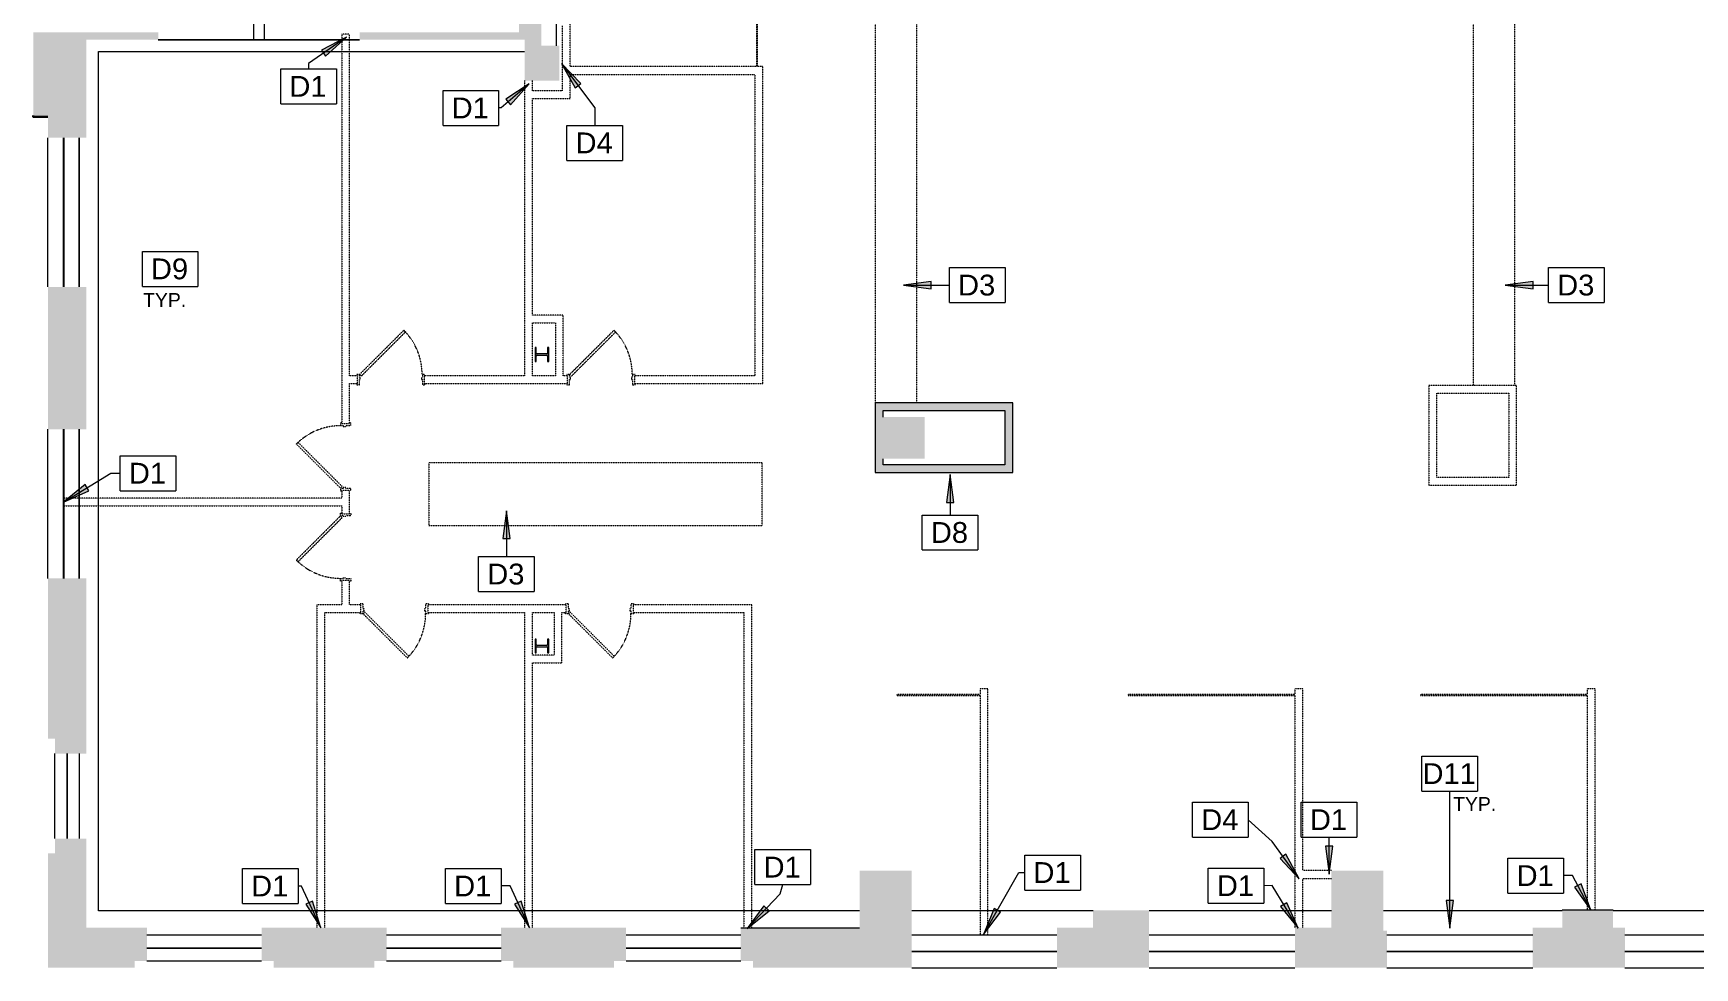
# Model space of a CAD drawing. Header units: inches. Extents: x 3 to 2535, y 0 to 2055.
# Drawn here: x 3 to 961, y 0 to 539 of the extents above; entities that cross this region are included whole.
import ezdxf

# ---------------------------------------------------------------- set-up
doc = ezdxf.new("R2010")
doc.units = ezdxf.units.IN
doc.header["$MEASUREMENT"] = 0
doc.linetypes.add('Demolished', pattern=[0.1875, 0.125, -0.0625])
for name, color, linetype, lineweight in [('_800 AVAILABLE', 7, 'Continuous', 9), ('A-ANNO-KEYN', 231, 'Continuous', 9), ('A-DETL-GENF', 92, 'Continuous', 9), ('A-DOOR', 31, 'Demolished', 9), ('A-WALL', 113, 'Demolished', 9), ('A-WALL-PATT', 111, 'Continuous', 13), ('A0207 - Terrace Backround_Link_dwg', 8, 'Continuous', 9), ('CORE', 7, 'Continuous', 9), ('FLOR-OTLN', 250, 'Continuous', 20), ('G-ANNO-TEXT', 231, 'Continuous', 9), ('I-WALL', 2, 'Demolished', 9), ('Q-CASE', 31, 'Demolished', 9), ('Victor Bldg - 8th Floor_LINK_dwg', 8, 'Continuous', 9), ('WINDOWS', 7, 'Continuous', 9)]:
    doc.layers.add(name, color=color, linetype=linetype, lineweight=lineweight)
doc.styles.add('Arial', font='arial.ttf', dxfattribs={"height": 12})
doc.styles.add('Swis721 Lt BT', font='swissl.ttf', dxfattribs={"height": 8})

# ---------------------------------------------------------------- blocks, each defined once
blk = doc.blocks.new('worktable - worktable-7919169-Level XX  DEMOLITION')
at = {"layer": 'Q-CASE', "color": 7}
for p, q in [((423.38, 291.02), (231.38, 291.02)), ((231.38, 291.02), (231.38, 255.02)), ((423.38, 255.02), (423.38, 291.02)), ((231.38, 255.02), (423.38, 255.02))]:
    blk.add_line(p, q, dxfattribs=at)
blk = doc.blocks.new('Door - Single - Solid Door-7925635-Level XX  DEMOLITION')
at = {"layer": 'A-DOOR', "color": 250, "lineweight": 20}
for p, q in [((-14.01, 3.09), (11.45, 28.54)), ((12.42, 27.57), (-13.03, 2.12)), ((11.45, 28.54), (12.42, 27.57)), ((-15.63, 3.09), (-15.63, 2.34)), ((-14.13, 3.09), (-15.63, 3.09)), ((-14.13, 1.59), (-14.13, 3.09)), ((-13.63, 1.59), (-14.13, 1.59)), ((-14.13, -2.91), (-14.13, 0.09)), ((-14.13, 0.09), (-13.63, 0.09)), ((-13.03, 2.12), (-14.01, 3.09)), ((-13.63, 0.09), (-13.63, 1.59)), ((22.12, 1.59), (21.62, 1.59)), ((21.62, 1.59), (21.62, 0.09)), ((21.62, 0.09), (22.12, 0.09)), ((23.62, 3.09), (22.12, 3.09)), ((22.12, 3.09), (22.12, 1.59)), ((22.12, 0.09), (22.12, -2.91)), ((23.62, 2.34), (23.62, 3.09)), ((-15.63, -2.16), (-15.63, -2.91)), ((-15.63, -2.91), (-14.13, -2.91)), ((22.12, -2.91), (23.62, -2.91)), ((23.62, -2.91), (23.62, -2.16))]:
    blk.add_line(p, q, dxfattribs=at)
at = {"layer": 'A-DOOR', "color": 7}
blk.add_arc((-14.01, 3.09), 36, 359.5, 45, dxfattribs=at)
blk = doc.blocks.new('Door - Single - Solid Door-7925638-Level XX  DEMOLITION')
at = {"layer": 'A-DOOR', "color": 250, "lineweight": 20}
for p, q in [((-15.63, 2.91), (-14.13, 2.91)), ((-15.63, 2.16), (-15.63, 2.91)), ((-14.13, 2.91), (-14.13, -0.09)), ((22.12, 2.91), (23.62, 2.91)), ((22.12, -0.09), (22.12, 2.91)), ((23.62, 2.91), (23.62, 2.16)), ((-15.63, -3.09), (-15.63, -2.34)), ((-14.13, -3.09), (-15.63, -3.09)), ((-14.13, -0.09), (-13.63, -0.09)), ((-14.13, -1.59), (-14.13, -3.09)), ((-13.63, -1.59), (-14.13, -1.59)), ((-13.03, -2.12), (-14.01, -3.09)), ((-14.01, -3.09), (11.45, -28.54)), ((-13.63, -0.09), (-13.63, -1.59)), ((12.42, -27.57), (-13.03, -2.12)), ((21.62, -0.09), (22.12, -0.09)), ((21.62, -1.59), (21.62, -0.09)), ((22.12, -1.59), (21.62, -1.59)), ((22.12, -3.09), (22.12, -1.59)), ((23.62, -3.09), (22.12, -3.09)), ((23.62, -2.34), (23.62, -3.09)), ((11.45, -28.54), (12.42, -27.57))]:
    blk.add_line(p, q, dxfattribs=at)
at = {"layer": 'A-DOOR', "color": 7}
blk.add_arc((-14.01, -3.09), 36, 315, 0.5, dxfattribs=at)
blk = doc.blocks.new('C-Counter Top - ADJ HEIGHT - 2_-0_-7925335-Level XX  DEMOLITION')
at = {"layer": 'Q-CASE', "color": 7}
for p, q in [((258.06, 0), (-47.26, 0)), ((-47.26, -24), (258.06, -24))]:
    blk.add_line(p, q, dxfattribs=at)
blk = doc.blocks.new('C-Counter Top - ADJ HEIGHT - 2_-0_-7925336-Level XX  DEMOLITION')
at = {"layer": 'Q-CASE', "color": 7}
for p, q in [((268.06, 0), (-47.26, 0)), ((-47.26, -24), (268.06, -24))]:
    blk.add_line(p, q, dxfattribs=at)
blk = doc.blocks.new('Victor Bldg - 8th Floor_LINK_dwg-6972240-Level XX  DEMOLITION')
at = {"layer": '_800 AVAILABLE'}
for p, q in [((304.93, 531.5), (304.93, 679.5)), ((614, 32.86), (509.5, 32.86)), ((751.25, 32.86), (646.25, 32.86)), ((884.25, 32.86), (781.25, 32.86)), ((1011, 32.86), (913.5, 32.86))]:
    blk.add_line(p, q, dxfattribs=at)
at = {"layer": '_800 AVAILABLE', "flags": 128}
blk.add_lwpolyline([(479.5, 32.86), (41.06, 32.86), (41.06, 528.29), (286.53, 528.29)], dxfattribs=at)
at = {"layer": 'CORE'}
for p, q in [((299.28, 353.88), (293.78, 353.88)), ((293.78, 353.12), (299.28, 353.12)), ((299.28, 185.88), (293.78, 185.88)), ((293.78, 185.12), (299.28, 185.12)), ((411, 23.13), (411, 23.06))]:
    blk.add_line(p, q, dxfattribs=at)
at = {"layer": 'CORE', "flags": 128}
for points in [[(3.5, 491.25), (3.5, 490.5), (12, 490.5)], [(293.28, 354.38), (293.28, 357.5), (292.53, 357.5), (292.53, 349.5), (293.28, 349.5), (293.28, 352.62)], [(299.78, 352.62), (299.78, 349.5), (300.53, 349.5), (300.53, 357.5), (299.78, 357.5), (299.78, 354.38)], [(293.28, 186.38), (293.28, 189.5), (292.53, 189.5), (292.53, 181.5), (293.28, 181.5), (293.28, 184.62)], [(299.78, 184.62), (299.78, 181.5), (300.53, 181.5), (300.53, 189.5), (299.78, 189.5), (299.78, 186.38)], [(913.5, 32.99), (913.5, 33.13), (884.25, 33.13), (884.25, 32.99)], [(411, 23.06), (411, 23.13), (479.5, 23.13)]]:
    blk.add_lwpolyline(points, dxfattribs=at)
at = {"layer": 'CORE'}
for centre, start, end in [((293.78, 354.38), 180, 270), ((299.28, 354.38), 270, 0), ((293.78, 352.62), 90, 180), ((299.28, 352.62), 0, 90), ((293.78, 186.38), 180, 270), ((293.78, 184.62), 90, 180), ((299.28, 186.38), 270, 0), ((299.28, 184.62), 0, 90)]:
    blk.add_arc(centre, 0.5, start, end, dxfattribs=at)
at = {"layer": 'WINDOWS'}
for p, q in [((12, 392.5), (12, 478.5)), ((21, 392.5), (21, 478.5)), ((21.25, 392.5), (21.25, 478.5)), ((12, 224.5), (12, 310.5)), ((21, 224.5), (21, 310.5)), ((21.25, 224.5), (21.25, 310.5)), ((16, 74.5), (16, 123.5)), ((23, 74.5), (23, 123.5)), ((23.25, 74.5), (23.25, 123.5)), ((30, 123.5), (30, 74.5)), ((69, 19), (135, 19)), ((69, 11.5), (135, 11.5)), ((69, 11.25), (135, 11.25)), ((207, 19), (273, 19)), ((207, 11.5), (273, 11.5)), ((207, 11.25), (273, 11.25)), ((345, 19), (411, 19)), ((345, 11.5), (411, 11.5)), ((345, 11.25), (411, 11.25)), ((509.5, 19), (593.12, 19)), ((509.5, 9.62), (593.12, 9.62)), ((646.25, 19), (730.25, 19)), ((646.25, 9.62), (730.25, 9.62)), ((783.25, 19), (867.25, 19)), ((783.25, 9.62), (867.25, 9.62)), ((920.37, 19), (1004.38, 19)), ((920.37, 9.62), (1004.38, 9.62)), ((69, 4), (135, 4)), ((207, 4), (273, 4)), ((345, 4), (411, 4)), ((509.5, 9.38), (593.12, 9.38)), ((509.5, 0), (593.12, 0)), ((646.25, 9.38), (730.25, 9.38)), ((646.25, 0), (730.25, 0)), ((783.25, 9.38), (867.25, 9.38)), ((783.25, 0), (867.25, 0)), ((920.37, 9.38), (1004.38, 9.38)), ((920.37, 0), (1004.38, 0))]:
    blk.add_line(p, q, dxfattribs=at)
at = {"layer": 'WINDOWS', "flags": 128}
for points in [[(130.5, 534.98), (130.5, 547.98), (136.5, 547.98), (136.5, 534.98), (130.5, 534.98), (130.5, 547.98), (136.5, 547.98), (136.5, 534.98)], [(75.5, 534.98), (191.5, 534.98)]]:
    blk.add_lwpolyline(points, close=True, dxfattribs=at)
for points in [[(30, 478.5), (30, 392.5), (30, 478.5), (30, 392.5)], [(30, 310.5), (30, 224.5), (30, 310.5), (30, 224.5)]]:
    blk.add_lwpolyline(points, dxfattribs=at)
blk = doc.blocks.new('A0207 - Terrace Backround_Link_dwg-7390254-Level XX  DEMOLITION')
at = {"layer": 'FLOR-OTLN', "color": 50, "lineweight": 30, "flags": 128}
blk.add_lwpolyline([(765.68, 491.25), (765.68, 490.5), (774.18, 490.5)], dxfattribs=at)
blk = doc.blocks.new('Keynote Tag - Keynote Number - Boxed-135510-Level XX  DEMOLITION')
at = {"layer": 'A-ANNO-KEYN'}
for p, q in [((-0.125, -0.0792), (-0.125, 0.0781)), ((-0.125, 0.0781), (0.125, 0.0781)), ((0.125, 0.0781), (0.125, -0.0792)), ((-0.125, -0.0792), (0.125, -0.0792))]:
    blk.add_line(p, q, dxfattribs=at)

msp = doc.modelspace()

# ---------------------------------------------------------------- hatches: boundary and pattern name
at = {"layer": 'A-ANNO-KEYN'}
for points in [[(183.87, 536.42), (169.52, 529.03), (171.92, 525.57)], [(307.71, 521.29), (315.62, 507.23), (318.99, 509.75)], [(289.15, 509.61), (275.67, 500.74), (278.43, 497.55)], [(504.75, 393.56), (520.75, 391.46), (520.75, 395.67)], [(851.44, 393.56), (867.44, 391.46), (867.44, 395.67)], [(20.85, 268.43), (35.62, 274.95), (33.43, 278.55)], [(531.57, 284.3), (529.47, 268.3), (533.68, 268.3)], [(276.06, 263.45), (273.95, 247.45), (278.16, 247.45)], [(749.91, 54.03), (752.02, 70.03), (747.81, 70.03)], [(732.75, 51.24), (725.1, 65.45), (721.68, 62.98)], [(900.64, 33.2), (895.08, 48.35), (891.35, 46.39)], [(169.2, 23.12), (164.31, 38.5), (160.5, 36.71)], [(289.28, 23), (284.5, 38.42), (280.67, 36.65)], [(819.41, 22.78), (821.52, 38.78), (817.3, 38.78)], [(414.79, 22.74), (427.37, 32.85), (424.32, 35.76)], [(550.93, 19.23), (560.67, 32.1), (557.01, 34.18)], [(732.14, 22.78), (725.61, 37.54), (722.01, 35.35)]]:
    msp.add_hatch(color=256, dxfattribs=at).paths.add_polyline_path(points, flags=0)
at = {"layer": 'A-DETL-GENF'}
h = msp.add_hatch(color=7, dxfattribs=at)
h.paths.add_polyline_path([(338, 0), (338, 4), (345, 4), (345, 23.12), (273, 23.12), (273, 4), (280, 4), (280, 0), (311.78, 0)], flags=0)
h.paths.add_polyline_path([(200, 0), (200, 4), (207, 4), (207, 23.12), (135, 23.12), (135, 4), (142, 4), (142, 0), (171.38, 0)], flags=0)
h.paths.add_polyline_path([(418, 0), (509.5, 0), (509.5, 56), (479.5, 56), (479.5, 23.06), (411, 23.06), (411, 4), (418, 4)], flags=0)
h.paths.add_polyline_path([(1050, 0), (1050, 14.5), (1079, 14.5), (1079, 11.5), (1143, 11.5), (1143, 27.5), (1069, 27.5), (1069, 32.86), (1011, 32.86), (1011, 23.12), (1004.38, 23.12), (1004.38, 0), (1036.5, 0)], flags=0)
h.paths.add_polyline_path([(920.38, 0), (920.38, 23.12), (913.5, 23.12), (913.5, 32.99), (884.25, 32.99), (884.25, 23.12), (867.25, 23.12), (867.25, 0), (913.5, 0)], flags=0)
h.paths.add_polyline_path([(62, 0), (62, 4), (69, 4), (69, 23.12), (34.12, 23.12), (34.12, 74.5), (16, 74.5), (16, 66), (12, 66), (12, 0), (34.12, 0)], flags=0)
h.paths.add_polyline_path([(783.25, 0), (783.25, 21.5), (781.25, 21.5), (781.25, 56), (751.25, 56), (751.25, 23.12), (730.25, 23.12), (730.25, 0), (781.25, 0)], flags=0)
h.paths.add_polyline_path([(614, 0), (646.25, 0), (646.25, 33.12), (614, 33.12), (614, 23.12), (593.13, 23.12), (593.13, 0)], flags=0)
h.paths.add_polyline_path([(2155, 3.5), (2215, 3.5), (2215, 19.5), (2155, 19.5)], flags=0)
h.paths.add_polyline_path([(2531, 3.5), (2535, 3.5), (2535, 63.5), (2519, 63.5), (2519, 41.5), (2497, 41.5), (2497, 19.5), (2475, 19.5), (2475, 3.5), (2519, 3.5)], flags=0)
h.paths.add_polyline_path([(2378.78, 3.5), (2423, 3.5), (2423, 19.5), (2363, 19.5), (2363, 3.5), (2374.5, 3.5)], flags=0)
h.paths.add_polyline_path([(2043, 3.5), (2103, 3.5), (2103, 19.5), (2059, 19.5), (2059, 27.5), (1979, 27.5), (1979, 11.5), (2043, 11.5)], flags=0)
h.paths.add_polyline_path([(2261.33, 7.5), (2267.33, 7.5), (2267.33, 19.5), (2261.33, 19.5)], flags=0)
h.paths.add_polyline_path([(2316.67, 7.5), (2316.67, 19.5), (2310.67, 19.5), (2310.67, 7.5)], flags=0)
h.paths.add_polyline_path([(1259, 11.5), (1323, 11.5), (1323, 27.5), (1259, 27.5)], flags=0)
h.paths.add_polyline_path([(1453, 11.5), (1503, 11.5), (1503, 27.5), (1439, 27.5), (1439, 11.5), (1443.5, 11.5)], flags=0)
h.paths.add_polyline_path([(1647.88, 11.5), (1683, 11.5), (1683, 27.5), (1619, 27.5), (1619, 11.5)], flags=0)
h.paths.add_polyline_path([(1828.75, 11.5), (1863, 11.5), (1863, 27.5), (1799, 27.5), (1799, 11.5), (1803.5, 11.5)], flags=0)
h.paths.add_polyline_path([(1564, 15.5), (1564, 27.5), (1558, 27.5), (1558, 15.5)], flags=0)
h.paths.add_polyline_path([(1918, 15.5), (1924, 15.5), (1924, 27.5), (1918, 27.5)], flags=0)
h.paths.add_polyline_path([(1738, 15.5), (1744, 15.5), (1744, 27.5), (1738, 27.5)], flags=0)
h.paths.add_polyline_path([(1198, 15.5), (1204, 15.5), (1204, 27.5), (1198, 27.5)], flags=0)
h.paths.add_polyline_path([(1384, 15.5), (1384, 27.5), (1378, 27.5), (1378, 15.5)], flags=0)
h.paths.add_polyline_path([(2519, 115.5), (2535, 115.5), (2535, 175.5), (2519, 175.5)], flags=0)
h.paths.add_polyline_path([(34.12, 123.5), (34.12, 224.5), (12, 224.5), (12, 132), (16, 132), (16, 123.5)], flags=0)
h.paths.add_polyline_path([(2531, 220.5), (2531, 226.5), (2519, 226.5), (2519, 220.5)], flags=0)
h.paths.add_polyline_path([(2531, 268.5), (2531, 274.5), (2519, 274.5), (2519, 268.5)], flags=0)
h.paths.add_polyline_path([(2173, 293.5), (2173, 317.5), (2149, 317.5), (2149, 293.5), (2152.5, 293.5)], flags=0)
h.paths.add_polyline_path([(517, 293.5), (517, 317.5), (493, 317.5), (493, 293.5), (512.5, 293.5)], flags=0)
h.paths.add_polyline_path([(1789, 293.5), (1813, 293.5), (1813, 317.5), (1789, 317.5)], flags=0)
h.paths.add_polyline_path([(21.12, 310.5), (34.12, 310.5), (34.12, 392.5), (12, 392.5), (12, 310.5)], flags=0)
h.paths.add_polyline_path([(2535, 319.5), (2535, 379.5), (2519, 379.5), (2519, 365.5), (2497, 365.5), (2497, 341.5), (2519, 341.5), (2519, 319.5)], flags=0)
h.paths.add_polyline_path([(2535, 431.5), (2535, 491.5), (2527, 491.5), (2527, 551.5), (2511, 551.5), (2511, 475.5), (2519, 475.5), (2519, 431.5)], flags=0)
h.paths.add_polyline_path([(21.12, 478.5), (34.12, 478.5), (34.12, 534.98), (75.5, 534.98), (75.5, 539.25), (3.5, 539.25), (3.5, 491.25), (12, 491.25), (12, 478.5), (14.26, 478.5)], flags=0)
h.paths.add_polyline_path([(306.53, 511.5), (306.53, 531.5), (296.25, 531.5), (296.25, 579.5), (283.25, 579.5), (283.25, 539.25), (191.5, 539.25), (191.5, 534.98), (286.53, 534.98), (286.53, 511.5), (305.81, 511.5)], flags=0)
h.paths.add_polyline_path([(2511, 603.5), (2527, 603.5), (2527, 667.5), (2511, 667.5), (2511, 647.5), (2497, 647.5), (2497, 623.5), (2511, 623.5)], flags=0)
h.paths.add_polyline_path([(291.03, 631.5), (296.25, 631.5), (296.25, 679.5), (304.93, 679.5), (304.93, 699.5), (296.25, 699.5), (296.25, 715.5), (283.25, 715.5), (283.25, 631.5), (286.53, 631.5)], flags=0)
h.paths.add_polyline_path([(829, 653.5), (853, 653.5), (853, 677.5), (829, 677.5)], flags=0)
h.paths.add_polyline_path([(2152.5, 653.5), (2173, 653.5), (2173, 677.5), (2149, 677.5), (2149, 653.5)], flags=0)
h.paths.add_polyline_path([(1093, 653.5), (1093, 677.5), (1069, 677.5), (1069, 653.5), (1088.5, 653.5)], flags=0)
h.paths.add_polyline_path([(498.94, 653.5), (517, 653.5), (517, 677.5), (493, 677.5), (493, 653.5)], flags=0)
h.paths.add_polyline_path([(1429, 653.5), (1453, 653.5), (1453, 677.5), (1429, 677.5)], flags=0)
h.paths.add_polyline_path([(1808.5, 653.5), (1813, 653.5), (1813, 677.5), (1789, 677.5), (1789, 653.5)], flags=0)
h.paths.add_polyline_path([(2511, 722.5), (2523, 722.5), (2523, 728.5), (2511, 728.5)], flags=0)
h.paths.add_polyline_path([(283.25, 770.5), (296.25, 770.5), (296.25, 776.5), (283.25, 776.5)], flags=0)
h.paths.add_polyline_path([(2511, 783.5), (2527, 783.5), (2527, 847.5), (2511, 847.5), (2511, 813.25)], flags=0)
h.paths.add_polyline_path([(283.25, 831.5), (296.25, 831.5), (296.25, 847.5), (304.93, 847.5), (304.93, 867.5), (296.25, 867.5), (296.25, 883.5), (283.25, 883.5), (283.25, 836)], flags=0)
h.paths.add_polyline_path([(2523, 902.5), (2523, 908.5), (2511, 908.5), (2511, 902.5)], flags=0)
h.paths.add_polyline_path([(296.25, 938.5), (296.25, 944.5), (283.25, 944.5), (283.25, 938.5), (289.64, 938.5)], flags=0)
h.paths.add_polyline_path([(2511, 963.25), (2527, 963.25), (2527, 1027.5), (2511, 1027.5), (2511, 1007.5), (2497, 1007.5), (2497, 983.5), (2511, 983.5), (2511, 967.75)], flags=0)
h.paths.add_polyline_path([(296.25, 999.5), (296.25, 1015.5), (304.93, 1015.5), (304.93, 1035.5), (296.25, 1035.5), (296.25, 1051.56), (283.25, 1051.56), (283.25, 999.5)], flags=0)
h.paths.add_polyline_path([(2173, 1013.5), (2173, 1037.5), (2149, 1037.5), (2149, 1013.5)], flags=0)
h.paths.add_polyline_path([(829, 1013.5), (853, 1013.5), (853, 1037.5), (829, 1037.5), (829, 1029.19)], flags=0)
h.paths.add_polyline_path([(517, 1013.5), (517.25, 1013.5), (517.25, 1037.5), (493, 1037.5), (493, 1013.5), (512.5, 1013.5)], flags=0)
h.paths.add_polyline_path([(1040.5, 1013.5), (1040.5, 1037.5), (1016.5, 1037.5), (1016.5, 1013.5)], flags=0)
h.paths.add_polyline_path([(2511, 1082.5), (2523, 1082.5), (2523, 1088.5), (2511, 1088.5)], flags=0)
h.paths.add_polyline_path([(289.62, 1106.56), (296.25, 1106.56), (296.25, 1112.56), (283.25, 1112.56), (283.25, 1106.56)], flags=0)
h.paths.add_polyline_path([(2511, 1143.5), (2527, 1143.5), (2527, 1207.5), (2511, 1207.5), (2511, 1173.25)], flags=0)
h.paths.add_polyline_path([(295.92, 1167.56), (296.25, 1167.56), (296.25, 1183.56), (304.93, 1183.56), (304.93, 1203.56), (296.25, 1203.56), (296.25, 1219.56), (283.25, 1219.56), (283.25, 1167.56)], flags=0)
h.paths.add_polyline_path([(2511, 1262.5), (2523, 1262.5), (2523, 1268.5), (2511, 1268.5)], flags=0)
h.paths.add_polyline_path([(296.25, 1274.56), (296.25, 1280.56), (283.25, 1280.56), (283.25, 1274.56), (295.92, 1274.56)], flags=0)
h.paths.add_polyline_path([(2511, 1323.5), (2527, 1323.5), (2527, 1387.5), (2511, 1387.5), (2511, 1367.5), (2497, 1367.5), (2497, 1343.5), (2511, 1343.5), (2511, 1328)], flags=0)
h.paths.add_polyline_path([(296.25, 1335.56), (296.25, 1351.56), (304.93, 1351.56), (304.93, 1371.56), (296.25, 1371.56), (296.25, 1387.56), (283.25, 1387.56), (283.25, 1335.56)], flags=0)
h.paths.add_polyline_path([(1087.5, 1373.5), (1093, 1373.5), (1093, 1397.5), (1069, 1397.5), (1069, 1373.5)], flags=0)
h.paths.add_polyline_path([(2173, 1373.5), (2173, 1397.5), (2149, 1397.5), (2149, 1373.5), (2168.5, 1373.5)], flags=0)
h.paths.add_polyline_path([(1453, 1373.5), (1453, 1397.5), (1429, 1397.5), (1429, 1373.5), (1448.5, 1373.5)], flags=0)
h.paths.add_polyline_path([(1813, 1373.5), (1813, 1397.5), (1789, 1397.5), (1789, 1373.5), (1792.5, 1373.5)], flags=0)
h.paths.add_polyline_path([(853, 1373.5), (853, 1397.5), (829, 1397.5), (829, 1373.5), (833.5, 1373.5)], flags=0)
h.paths.add_polyline_path([(517, 1373.5), (517, 1397.5), (493, 1397.5), (493, 1373.5), (515, 1373.5)], flags=0)
h.paths.add_polyline_path([(2511, 1442.5), (2523, 1442.5), (2523, 1448.5), (2511, 1448.5)], flags=0)
h.paths.add_polyline_path([(296.25, 1442.56), (296.25, 1448.56), (283.25, 1448.56), (283.25, 1442.56)], flags=0)
h.paths.add_polyline_path([(2527, 1503.5), (2527, 1567.5), (2511, 1567.5), (2511, 1503.5)], flags=0)
h.paths.add_polyline_path([(296.25, 1503.56), (296.25, 1519.56), (304.93, 1519.56), (304.93, 1539.56), (296.25, 1539.56), (296.25, 1555.56), (283.25, 1555.56), (283.25, 1503.56)], flags=0)
h.paths.add_polyline_path([(283.25, 1610.56), (296.25, 1610.56), (296.25, 1616.56), (283.25, 1616.56)], flags=0)
h.paths.add_polyline_path([(2511, 1622.5), (2523, 1622.5), (2523, 1628.5), (2511, 1628.5)], flags=0)
h.paths.add_polyline_path([(296.25, 1671.56), (296.25, 1687.56), (304.93, 1687.56), (304.93, 1707.56), (296.25, 1707.56), (296.25, 1755.56), (283.25, 1755.56), (283.25, 1671.56)], flags=0)
h.paths.add_polyline_path([(2527, 1683.5), (2527, 1747.5), (2511, 1747.5), (2511, 1727.5), (2497, 1727.5), (2497, 1703.5), (2511, 1703.5), (2511, 1683.5)], flags=0)
h.paths.add_polyline_path([(1792.5, 1733.5), (1813, 1733.5), (1813, 1757.25), (1789, 1757.25), (1789, 1733.5)], flags=0)
h.paths.add_polyline_path([(1069, 1733.5), (1093, 1733.5), (1093, 1757.5), (1069, 1757.5)], flags=0)
h.paths.add_polyline_path([(829, 1733.5), (853, 1733.5), (853, 1757.5), (829, 1757.5)], flags=0)
h.paths.add_polyline_path([(2173, 1733.5), (2173, 1757.5), (2149, 1757.5), (2149, 1733.5), (2152.5, 1733.5)], flags=0)
h.paths.add_polyline_path([(493, 1733.5), (517, 1733.5), (517, 1757.5), (493, 1757.5)], flags=0)
h.paths.add_polyline_path([(1433.76, 1733.5), (1453.1, 1733.5), (1453.1, 1757.5), (1429, 1757.5), (1429, 1733.5), (1429.1, 1733.5)], flags=0)
h.paths.add_polyline_path([(2523, 1802.5), (2523, 1808.5), (2511, 1808.5), (2511, 1802.5)], flags=0)
h.paths.add_polyline_path([(283.25, 1807.56), (296.25, 1807.56), (296.25, 1855.56), (304.93, 1855.56), (304.93, 1870.56), (359, 1870.56), (359, 1883.56), (283.25, 1883.56), (283.25, 1851.06)], flags=0)
h.paths.add_polyline_path([(2527, 1863.5), (2527, 1927.5), (2511, 1927.5), (2511, 1863.5)], flags=0)
h.paths.add_polyline_path([(488, 1870.56), (488, 1927.5), (475, 1927.5), (475, 1883.56), (411, 1883.56), (411, 1870.56), (475, 1870.56)], flags=0)
h.paths.add_polyline_path([(2511, 1979.5), (2527, 1979.5), (2527, 2043.5), (2523, 2043.5), (2523, 2051.5), (2459, 2051.5), (2459, 2035.5), (2497, 2035.5), (2497, 2021.5), (2511, 2021.5)], flags=0)
h.paths.add_polyline_path([(475, 1979.5), (488, 1979.5), (488, 2021.5), (517, 2021.5), (517, 2035.5), (543, 2035.5), (543, 2051.5), (475, 2051.5), (475, 2021.5)], flags=0)
h.paths.add_polyline_path([(693.25, 2021.5), (703, 2021.5), (703, 2035.5), (723, 2035.5), (723, 2051.5), (659, 2051.5), (659, 2035.5), (679, 2035.5), (679, 2021.5), (688.75, 2021.5)], flags=0)
h.paths.add_polyline_path([(1423, 2021.5), (1423, 2035.5), (1443, 2035.5), (1443, 2051.5), (1379, 2051.5), (1379, 2035.5), (1399, 2035.5), (1399, 2021.5), (1413.25, 2021.5)], flags=0)
h.paths.add_polyline_path([(2119.34, 2021.5), (2143.34, 2021.5), (2143.34, 2035.5), (2163, 2035.5), (2163, 2051.5), (2099, 2051.5), (2099, 2035.5), (2119.34, 2035.5), (2119.34, 2022.56)], flags=0)
h.paths.add_polyline_path([(1039, 2021.5), (1063, 2021.5), (1063, 2035.5), (1083, 2035.5), (1083, 2051.5), (1019, 2051.5), (1019, 2035.5), (1039, 2035.5), (1039, 2022.56)], flags=0)
h.paths.add_polyline_path([(1759, 2021.5), (1783, 2021.5), (1783, 2035.5), (1803, 2035.5), (1803, 2051.5), (1739, 2051.5), (1739, 2035.5), (1759, 2035.5), (1759, 2022.56)], flags=0)
h.paths.add_polyline_path([(1504, 2035.5), (1504, 2047.5), (1498, 2047.5), (1498, 2035.5)], flags=0)
h.paths.add_polyline_path([(1324, 2035.5), (1324, 2047.5), (1318, 2047.5), (1318, 2035.5)], flags=0)
h.paths.add_polyline_path([(839, 2035.5), (903, 2035.5), (903, 2051.5), (839, 2051.5)], flags=0)
h.paths.add_polyline_path([(1233.25, 2035.5), (1263, 2035.5), (1263, 2051.5), (1199, 2051.5), (1199, 2035.5), (1228.75, 2035.5)], flags=0)
h.paths.add_polyline_path([(1144, 2035.5), (1144, 2047.5), (1138, 2047.5), (1138, 2035.5)], flags=0)
h.paths.add_polyline_path([(1559, 2035.5), (1623, 2035.5), (1623, 2051.5), (1559, 2051.5)], flags=0)
h.paths.add_polyline_path([(2404, 2035.5), (2404, 2047.5), (2398, 2047.5), (2398, 2035.5)], flags=0)
h.paths.add_polyline_path([(598, 2035.5), (604, 2035.5), (604, 2047.5), (598, 2047.5)], flags=0)
h.paths.add_polyline_path([(2313.25, 2035.5), (2343, 2035.5), (2343, 2051.5), (2279, 2051.5), (2279, 2035.5), (2308.75, 2035.5)], flags=0)
h.paths.add_polyline_path([(2218, 2035.5), (2224, 2035.5), (2224, 2047.5), (2218, 2047.5)], flags=0)
h.paths.add_polyline_path([(778, 2035.5), (784, 2035.5), (784, 2047.5), (778, 2047.5)], flags=0)
h.paths.add_polyline_path([(1953.25, 2035.5), (1983, 2035.5), (1983, 2051.5), (1919, 2051.5), (1919, 2035.5), (1948.75, 2035.5)], flags=0)
h.paths.add_polyline_path([(2044, 2035.5), (2044, 2047.5), (2038, 2047.5), (2038, 2035.5)], flags=0)
h.paths.add_polyline_path([(958, 2035.5), (964, 2035.5), (964, 2047.5), (958, 2047.5)], flags=0)
h.paths.add_polyline_path([(1684, 2035.5), (1684, 2047.5), (1678, 2047.5), (1678, 2035.5)], flags=0)
h.paths.add_polyline_path([(1858, 2035.5), (1864, 2035.5), (1864, 2047.5), (1858, 2047.5)], flags=0)
at = {"layer": 'A-WALL-PATT', "lineweight": 9}
for points in [[(563.18, 321.24), (563.18, 325.74), (488.5, 325.74), (488.5, 321.24), (512.5, 321.24)], [(563.18, 290.03), (567.68, 290.03), (567.68, 325.74), (563.18, 325.74), (563.18, 321.24)], [(488.5, 285.53), (493, 285.53), (493, 321.24), (488.5, 321.24), (488.5, 290.03)], [(493, 285.53), (567.68, 285.53), (567.68, 290.03), (493, 290.03)]]:
    msp.add_hatch(color=7, dxfattribs=at).paths.add_polyline_path(points, flags=0)

# ---------------------------------------------------------------- linework, layer by layer
at = {"layer": 'A-ANNO-KEYN'}
for p, q in [((183.87, 536.42), (162.09, 521.31)), ((183.87, 536.42), (169.52, 529.03)), ((171.92, 525.57), (183.87, 536.42)), ((169.52, 529.03), (171.92, 525.57)), ((162.09, 521.31), (162.09, 518.19)), ((307.71, 521.29), (315.62, 507.23)), ((318.99, 509.75), (307.71, 521.29)), ((307.71, 521.29), (326.91, 495.68)), ((289.15, 509.61), (273.07, 495.7)), ((289.15, 509.61), (275.67, 500.74)), ((278.43, 497.55), (289.15, 509.61)), ((315.62, 507.23), (318.99, 509.75)), ((275.67, 500.74), (278.43, 497.55)), ((273.07, 495.7), (271.57, 495.68)), ((326.91, 495.68), (326.91, 485.61)), ((520.75, 395.67), (504.75, 393.56)), ((504.75, 393.56), (520.75, 391.46)), ((504.75, 393.56), (531.25, 393.56)), ((520.75, 391.46), (520.75, 395.67)), ((867.44, 395.67), (851.44, 393.56)), ((851.44, 393.56), (867.44, 391.46)), ((851.44, 393.56), (876.32, 393.56)), ((867.44, 391.46), (867.44, 395.67)), ((20.85, 268.43), (48.25, 285.11)), ((33.43, 278.55), (20.85, 268.43)), ((35.62, 274.95), (33.43, 278.55)), ((48.25, 285.11), (53.62, 285.09)), ((531.57, 284.3), (529.47, 268.3)), ((533.68, 268.3), (531.57, 284.3)), ((531.57, 284.3), (531.57, 261.01)), ((20.85, 268.43), (35.62, 274.95)), ((529.47, 268.3), (533.68, 268.3)), ((276.06, 263.45), (273.95, 247.45)), ((278.16, 247.45), (276.06, 263.45)), ((276.06, 263.45), (276.06, 237.05)), ((273.95, 247.45), (278.16, 247.45)), ((819.41, 22.78), (819.41, 101.87)), ((717.17, 72.84), (703.3, 85.39)), ((732.75, 51.24), (717.17, 72.84)), ((752.02, 70.03), (747.81, 70.03)), ((747.81, 70.03), (749.91, 54.03)), ((749.91, 54.03), (749.91, 75.32)), ((749.91, 54.03), (752.02, 70.03)), ((725.1, 65.45), (721.68, 62.98)), ((721.68, 62.98), (732.75, 51.24)), ((732.75, 51.24), (725.1, 65.45)), ((433.82, 42.65), (435.22, 47.97)), ((550.93, 19.23), (571.21, 54.91)), ((571.21, 54.91), (574.65, 54.89)), ((890.19, 53.14), (884.96, 53.14)), ((900.64, 33.2), (890.19, 53.14)), ((895.08, 48.35), (891.35, 46.39)), ((900.64, 33.2), (895.08, 48.35)), ((157.93, 47.15), (156.05, 47.13)), ((169.2, 23.12), (157.93, 47.15)), ((164.31, 38.5), (160.5, 36.71)), ((169.2, 23.12), (164.31, 38.5)), ((278.14, 47.17), (272.98, 47.16)), ((289.28, 23), (278.14, 47.17)), ((284.5, 38.42), (280.67, 36.65)), ((289.28, 23), (284.5, 38.42)), ((414.79, 22.74), (433.82, 42.65)), ((717.17, 47.35), (712.31, 47.34)), ((732.14, 22.78), (717.17, 47.35)), ((821.52, 38.78), (817.3, 38.78)), ((817.3, 38.78), (819.41, 22.78)), ((819.41, 22.78), (821.52, 38.78)), ((891.35, 46.39), (900.64, 33.2)), ((160.5, 36.71), (169.2, 23.12)), ((280.67, 36.65), (289.28, 23)), ((424.32, 35.76), (414.79, 22.74)), ((414.79, 22.74), (427.37, 32.85)), ((427.37, 32.85), (424.32, 35.76)), ((557.01, 34.18), (550.93, 19.23)), ((550.93, 19.23), (560.67, 32.1)), ((560.67, 32.1), (557.01, 34.18)), ((725.61, 37.54), (722.01, 35.35)), ((722.01, 35.35), (732.14, 22.78)), ((732.14, 22.78), (725.61, 37.54))]:
    msp.add_line(p, q, dxfattribs=at)
at = {"layer": 'A-WALL', "color": 250, "lineweight": 20}
for p, q in [((312.75, 519.54), (312.75, 547.54)), ((181.25, 538.29), (181.25, 313.74)), ((185.75, 538.29), (181.25, 538.29)), ((185.75, 341.31), (185.75, 538.29)), ((308.25, 543.04), (308.25, 505.54)), ((420.18, 519.54), (312.75, 519.54)), ((423.68, 519.54), (420.68, 519.54)), ((423.68, 336.81), (423.68, 519.54)), ((286.53, 511.5), (286.53, 341.31)), ((291.03, 505.54), (291.03, 511.5)), ((312.75, 515.04), (419.18, 515.04)), ((312.75, 501.04), (312.75, 515.04)), ((419.18, 515.04), (419.18, 341.31)), ((308.25, 505.54), (291.03, 505.54)), ((291.03, 376.31), (291.03, 501.04)), ((291.03, 501.04), (312.75, 501.04)), ((308.78, 376.31), (291.03, 376.31)), ((308.78, 341.31), (308.78, 376.31)), ((291.03, 341.31), (291.03, 371.81)), ((291.03, 371.81), (304.28, 371.81)), ((304.28, 371.81), (304.28, 341.31)), ((190.25, 341.31), (185.75, 341.31)), ((185.75, 313.74), (185.75, 336.81)), ((185.75, 336.81), (190.25, 336.81)), ((190.25, 336.81), (190.25, 341.31)), ((286.53, 341.31), (228.75, 341.31)), ((228.75, 341.31), (228.75, 336.81)), ((228.75, 336.81), (311.28, 336.81)), ((304.28, 341.31), (291.03, 341.31)), ((311.28, 341.31), (308.78, 341.31)), ((311.28, 336.81), (311.28, 341.31)), ((419.18, 341.31), (349.78, 341.31)), ((349.78, 341.31), (349.78, 336.81)), ((349.78, 336.81), (423.68, 336.81)), ((807.41, 335.74), (807.41, 278.24)), ((857.91, 335.74), (807.41, 335.74)), ((857.91, 278.24), (857.91, 335.74)), ((811.91, 282.74), (811.91, 331.24)), ((811.91, 331.24), (853.41, 331.24)), ((853.41, 331.24), (853.41, 282.74)), ((181.25, 313.74), (185.75, 313.74)), ((807.41, 278.24), (857.91, 278.24)), ((853.41, 282.74), (811.91, 282.74)), ((21.12, 270.74), (21.12, 266.24)), ((181.25, 270.74), (21.12, 270.74)), ((181.25, 275.24), (181.25, 270.74)), ((185.75, 275.24), (181.25, 275.24)), ((185.75, 261.74), (185.75, 275.24)), ((21.12, 266.24), (181.25, 266.24)), ((181.25, 266.24), (181.25, 261.74)), ((181.25, 261.74), (185.75, 261.74)), ((181.25, 223.24), (181.25, 209.31)), ((185.75, 223.24), (181.25, 223.24)), ((185.75, 209.31), (185.75, 223.24)), ((181.25, 209.31), (166.88, 209.31)), ((166.88, 209.31), (166.88, 23.12)), ((171.38, 204.81), (192.25, 204.81)), ((171.38, 23.12), (171.38, 204.81)), ((192.25, 209.31), (185.75, 209.31)), ((192.25, 204.81), (192.25, 209.31)), ((310.53, 209.31), (230.75, 209.31)), ((230.75, 209.31), (230.75, 204.81)), ((230.75, 204.81), (286.53, 204.81)), ((286.53, 204.81), (286.53, 23.12)), ((291.03, 204.81), (303.53, 204.81)), ((291.03, 180.31), (291.03, 204.81)), ((303.53, 204.81), (303.53, 180.31)), ((308.03, 204.81), (310.53, 204.81)), ((308.03, 175.81), (308.03, 204.81)), ((310.53, 204.81), (310.53, 209.31)), ((417.38, 209.31), (349.03, 209.31)), ((349.03, 209.31), (349.03, 204.81)), ((349.03, 204.81), (412.88, 204.81)), ((412.88, 204.81), (412.88, 23.06)), ((417.38, 23.06), (417.38, 209.31)), ((303.53, 180.31), (291.03, 180.31)), ((291.03, 23.12), (291.03, 175.81)), ((291.03, 175.81), (308.03, 175.81)), ((548.87, 157), (548.87, 19)), ((553.37, 160.75), (548.87, 160.75)), ((548.87, 160.75), (548.87, 157.5)), ((553.37, 19), (553.37, 160.75)), ((730.25, 160.75), (730.25, 157.5)), ((734.75, 160.75), (730.25, 160.75)), ((730.25, 157), (730.25, 23.12)), ((734.75, 56), (734.75, 160.75)), ((903.16, 160.75), (898.66, 160.75)), ((898.66, 160.75), (898.66, 157.5)), ((898.66, 157), (898.66, 32.99)), ((903.16, 32.99), (903.16, 160.75)), ((751.25, 56), (734.75, 56)), ((734.75, 51.5), (751.25, 51.5)), ((734.75, 23.12), (734.75, 51.5)), ((548.87, 19), (553.37, 19))]:
    msp.add_line(p, q, dxfattribs=at)
at = {"layer": 'A-WALL', "color": 8, "linetype": 'Continuous', "lineweight": 20}
for p, q in [((488.5, 325.74), (488.5, 285.53)), ((567.68, 325.74), (488.5, 325.74)), ((567.68, 285.53), (567.68, 325.74)), ((493, 317.5), (493, 321.24)), ((493, 321.24), (563.18, 321.24)), ((563.18, 321.24), (563.18, 290.03)), ((493, 290.03), (493, 293.5)), ((563.18, 290.03), (493, 290.03)), ((488.5, 285.53), (567.68, 285.53))]:
    msp.add_line(p, q, dxfattribs=at)
at = {"layer": 'I-WALL', "color": 250, "lineweight": 20}
for p, q in [((420.18, 615.54), (420.18, 519.54)), ((420.68, 519.54), (420.68, 615.54)), ((548.87, 157.5), (500.88, 157.5)), ((500.88, 157.5), (500.88, 157)), ((500.88, 157), (548.87, 157)), ((730.25, 157.5), (634.25, 157.5)), ((634.25, 157.5), (634.25, 157)), ((634.25, 157), (730.25, 157)), ((898.66, 157.5), (802.66, 157.5)), ((802.66, 157.5), (802.66, 157)), ((802.66, 157), (898.66, 157))]:
    msp.add_line(p, q, dxfattribs=at)

# ---------------------------------------------------------------- block references
at = {"layer": 'A-ANNO-KEYN', "xscale": 127.9999999999999, "yscale": 127.9999999999999, "zscale": 127.9999999999999}
for p in [(162.09, 508.19), (255.57, 495.75), (326.91, 475.61), (82.35, 402.98), (547.25, 393.63), (892.32, 393.63), (69.62, 285.16), (531.57, 251.01), (276.06, 227.05), (819.41, 112.01), (687.3, 85.46), (749.91, 85.46), (435.22, 58.12), (590.65, 54.96), (868.96, 53.21), (140.05, 47.21), (256.98, 47.23), (696.31, 47.41)]:
    msp.add_blockref('Keynote Tag - Keynote Number - Boxed-135510-Level XX  DEMOLITION', p, dxfattribs=at)
at = {"layer": 'A-DOOR', "color": 7}
for name, p in [('Door - Single - Solid Door-7925635-Level XX  DEMOLITION', (205.51, 338.97)), ('Door - Single - Solid Door-7925635-Level XX  DEMOLITION', (326.54, 338.97)), ('Door - Single - Solid Door-7925638-Level XX  DEMOLITION', (207.51, 207.15)), ('Door - Single - Solid Door-7925638-Level XX  DEMOLITION', (325.79, 207.15))]:
    msp.add_blockref(name, p, dxfattribs=at)
for name, p, rotation in [('Door - Single - Solid Door-7925635-Level XX  DEMOLITION', (183.59, 290.5), 89.99999999999991), ('Door - Single - Solid Door-7925638-Level XX  DEMOLITION', (183.59, 246.49), 269.9999999999999)]:
    msp.add_blockref(name, p, dxfattribs=dict(at, rotation=rotation))
at = {"layer": 'A0207 - Terrace Backround_Link_dwg', "color": 250, "lineweight": 20}
msp.add_blockref('A0207 - Terrace Backround_Link_dwg-7390254-Level XX  DEMOLITION', (-762.18, 0), dxfattribs=at)
at = {"layer": 'Q-CASE', "color": 7, "rotation": 90.00000000000001}
for name, p in [('C-Counter Top - ADJ HEIGHT - 2_-0_-7925336-Level XX  DEMOLITION', (488.5, 373.01)), ('C-Counter Top - ADJ HEIGHT - 2_-0_-7925335-Level XX  DEMOLITION', (832.91, 383.01))]:
    msp.add_blockref(name, p, dxfattribs=at)
at = {"layer": 'Q-CASE', "color": 7}
msp.add_blockref('worktable - worktable-7919169-Level XX  DEMOLITION', (0, 0), dxfattribs=at)
at = {"layer": 'Victor Bldg - 8th Floor_LINK_dwg', "color": 7}
msp.add_blockref('Victor Bldg - 8th Floor_LINK_dwg-6972240-Level XX  DEMOLITION', (0, 0), dxfattribs=at)

# ---------------------------------------------------------------- texts
at = {"layer": 'A-ANNO-KEYN', "char_height": 12, "attachment_point": 1, "style": 'Arial'}
for s, insert, width in [('D1', (151.04, 514.13), 26.26), ('D1', (244.52, 501.68), 26.26), ('D4', (315.86, 481.54), 26.26), ('D9', (71.3, 408.91), 26.26), ('D3', (536.2, 399.57), 26.26), ('D3', (881.28, 399.57), 26.26), ('D1', (58.57, 291.1), 26.26), ('D8', (520.53, 256.95), 26.26), ('D3', (265.01, 232.98), 26.26), ('D11', (803.7, 117.95), 37.572), ('D4', (676.25, 91.4), 26.26), ('D1', (738.86, 91.4), 26.26), ('D1', (424.17, 64.05), 26.26), ('D1', (579.6, 60.9), 26.26), ('D1', (857.92, 59.15), 26.26), ('D1', (129.01, 53.14), 26.26), ('D1', (245.93, 53.16), 26.26), ('D1', (685.26, 53.34), 26.26)]:
    msp.add_mtext(s, dxfattribs=dict(at, insert=insert, width=width))
at = {"layer": 'G-ANNO-TEXT', "color": 7, "char_height": 8, "width": 27.876, "attachment_point": 1, "style": 'Swis721 Lt BT'}
for insert in [(66.77, 388.99), (821.36, 98.41)]:
    msp.add_mtext('TYP.', dxfattribs=dict(at, insert=insert))

doc.saveas('drawing.dxf')
